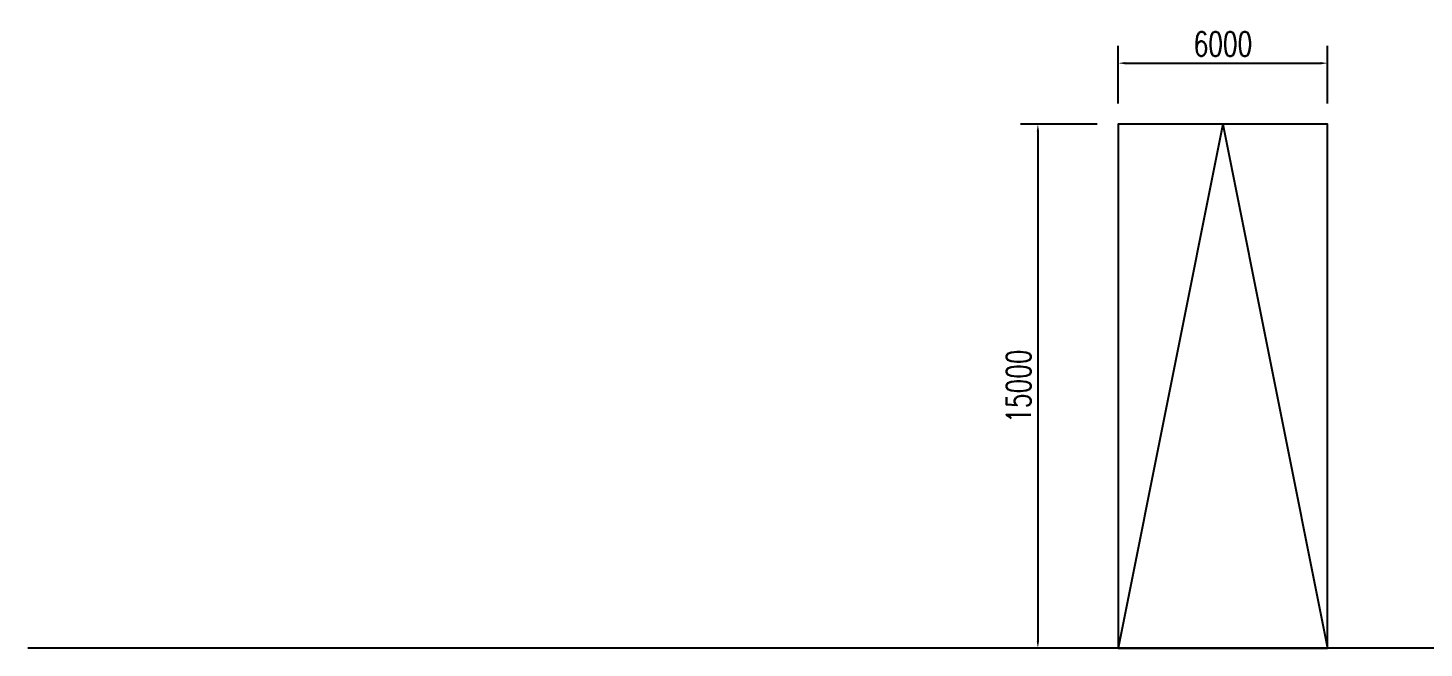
# Model space of a CAD drawing. Header units: millimetres. Extents: x -1905078 to 890385, y 1304549 to 3975677.
# Drawn here: x -806556 to -766548, y 1305875 to 1323634 of the extents above; entities that cross this region are included whole.
import ezdxf

# ---------------------------------------------------------------- set-up
doc = ezdxf.new("R2010")
doc.units = ezdxf.units.MM
doc.header["$LTSCALE"] = 1000
doc.layers.get('DEFPOINTS').update_dxf_attribs({"linetype": 'CONTINUOUS'})
for name, color, linetype in [('WINDOW', 4, 'CONTINUOUS'), ('景-通用-文字', 7, 'CONTINUOUS'), ('水位', 102, 'CONTINUOUS')]:
    doc.layers.add(name, color=color, linetype=linetype)
doc.styles.add('STANDARD_T3', font='simplex.shx', dxfattribs={"width": 0.7, "bigfont": 'gbcbig.shx'})
doc.dimstyles.new('W&&200', dxfattribs={"dimtxt": 700, "dimasz": 200, "dimexe": 500, "dimexo": 600, "dimgap": 200, "dimtad": 1, "dimdec": 0, "dimzin": 0, "dimdsep": 46, "dimtxsty": 'STANDARD_T3', "dimcen": 0.09, "dimclrd": 1, "dimclre": 1, "dimclrt": 7, "dimazin": 2, "dimtfac": 1, "dimtdec": 0, "dimtix": 1, "dimtmove": 2, "dimatfit": 3, "dimfxl": 100, "dimtolj": 1, "dimtzin": 0, "dimarcsym": 0})

# ---------------------------------------------------------------- blocks, each defined once
blk = doc.blocks.new('*D546')
at = {"layer": 'DEFPOINTS', "color": 0, "transparency": 16777216}
for p in [(-775312, 1320875), (-777615, 1305875), (-775312, 1305875)]:
    blk.add_point(p, dxfattribs=at)
at = {"layer": '景-通用-文字', "color": 1, "lineweight": -2, "transparency": 16777216}
for p, q in [((-775912, 1320875), (-778115, 1320875)), ((-777615, 1320675), (-777615, 1306075)), ((-775912, 1305875), (-778115, 1305875))]:
    blk.add_line(p, q, dxfattribs=at)
at = {"layer": '景-通用-文字', "color": 1, "transparency": 16777216}
for points in [[(-777648, 1320675), (-777581, 1320675), (-777615, 1320875)], [(-777648, 1306075), (-777581, 1306075), (-777615, 1305875)]]:
    blk.add_solid(points, dxfattribs=at)
at = {"layer": '景-通用-文字', "color": 7, "transparency": 16777216, "insert": (-778165, 1313375), "char_height": 700, "attachment_point": 5, "rotation": 90, "style": 'STANDARD_T3'}
blk.add_mtext('\\A1;15000', dxfattribs=at)
blk = doc.blocks.new('*D547')
at = {"layer": 'DEFPOINTS', "color": 0, "transparency": 16777216}
for p in [(-769312, 1322625), (-775312, 1320875), (-769312, 1320875)]:
    blk.add_point(p, dxfattribs=at)
at = {"layer": '景-通用-文字', "color": 1, "lineweight": -2, "transparency": 16777216}
for p, q in [((-775312, 1321475), (-775312, 1323125)), ((-769312, 1321475), (-769312, 1323125)), ((-775112, 1322625), (-769512, 1322625))]:
    blk.add_line(p, q, dxfattribs=at)
at = {"layer": '景-通用-文字', "color": 1, "transparency": 16777216}
for points in [[(-775112, 1322658), (-775112, 1322592), (-775312, 1322625)], [(-769512, 1322658), (-769512, 1322592), (-769312, 1322625)]]:
    blk.add_solid(points, dxfattribs=at)
at = {"layer": '景-通用-文字', "color": 7, "transparency": 16777216, "insert": (-772312, 1323175), "char_height": 700, "attachment_point": 5, "style": 'STANDARD_T3'}
blk.add_mtext('\\A1;6000', dxfattribs=at)

msp = doc.modelspace()

# ---------------------------------------------------------------- linework, layer by layer
at = {"layer": 'WINDOW'}
for q in [(-775312.2, 1305875.1), (-769312.2, 1305875.1)]:
    msp.add_line((-772312.2, 1320875.1), q, dxfattribs=at)
msp.add_lwpolyline([(-775312.2, 1305875.1), (-769312.2, 1305875.1), (-769312.2, 1320875.1), (-775312.2, 1320875.1)], close=True, dxfattribs=at)
at = {"layer": '水位'}
msp.add_line((-676876, 1305875.1), (-806555.5, 1305875.1), dxfattribs=at)

# ---------------------------------------------------------------- dimensions: what is measured, and where the dimension line sits
at = {"layer": '景-通用-文字'}
dim = msp.add_linear_dim(base=(-769312.2, 1322624.9), p1=(-775312.2, 1320875.1), p2=(-769312.2, 1320875.1), dimstyle='W&&200', dxfattribs=at)
dim.commit()
dim.dimension.update_dxf_attribs({"geometry": '*D547', "text_midpoint": (-772312.2, 1323174.9)})
dim = msp.add_linear_dim(base=(-777614.5, 1305875.1), p1=(-775312.2, 1320875.1), p2=(-775312.2, 1305875.1), angle=90, dimstyle='W&&200', dxfattribs=at)
dim.commit()
dim.dimension.update_dxf_attribs({"geometry": '*D546', "text_midpoint": (-778164.5, 1313375.1)})

doc.saveas('drawing.dxf')
